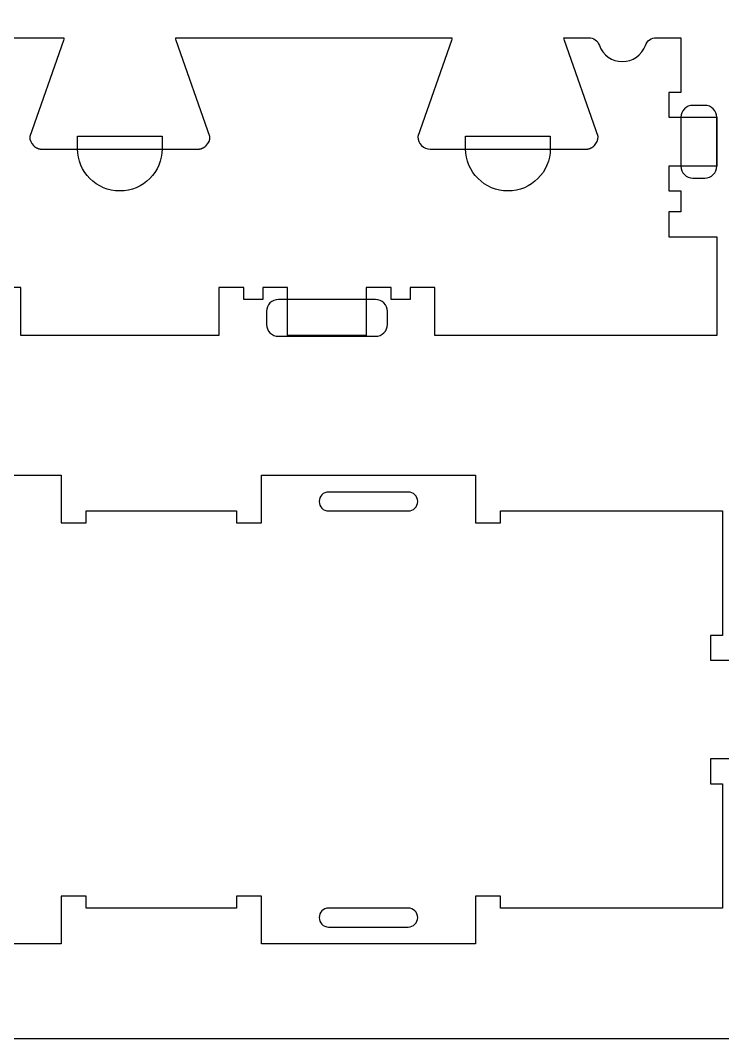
# Model space of a CAD drawing. Extents: x 0 to 4485, y 0 to 8771.
# Drawn here: x 1236 to 1589, y 3763 to 4274 of the extents above; entities that cross this region are included whole.
import ezdxf

# ---------------------------------------------------------------- set-up
doc = ezdxf.new("R2010")
doc.units = 0
for name, color, linetype in [('0_SHEET_SPRUCEPLY_2440X122', 1, 'CONTINUOUS'), ('3_ANYTOOL_CUTTHROUGH_INSID', 4, 'CONTINUOUS'), ('4_ANYTOOL_CUTTHROUGH_OUTSI', 5, 'CONTINUOUS'), ('5_ANYTOOL_HALF_MILL_9MM_IN', 3, 'CONTINUOUS')]:
    doc.layers.add(name, color=color, linetype=linetype)

msp = doc.modelspace()

# ---------------------------------------------------------------- linework, layer by layer
at = {"layer": '0_SHEET_SPRUCEPLY_2440X122'}
msp.add_lwpolyline([(371.7, 4982.59), (371.7, 3762.59), (2811.7, 3762.59), (2811.7, 4982.59)], close=True, dxfattribs=at)
at = {"layer": '3_ANYTOOL_CUTTHROUGH_INSID', "color": 4}
for points in [[(1431.11, 4027.64, 1), (1431.11, 4037.14), (1391.11, 4037.14, 1), (1391.11, 4027.64)], [(1431.11, 3828.14), (1391.11, 3828.14, 1), (1391.11, 3818.64), (1431.11, 3818.64, 1)]]:
    msp.add_lwpolyline(points, format="xyb", close=True, dxfattribs=at)
at = {"layer": '4_ANYTOOL_CUTTHROUGH_OUTSI', "color": 5}
msp.add_lwpolyline([(1119.47, 4265.35), (1258.16, 4265.35, -0.061485), (1257.93, 4263.96), (1241.03, 4215.68), (1241.02, 4215.64), (1241.02, 4215.6), (1241.02, 4215.6, 0.198912), (1242.85, 4211.18), (1242.96, 4211.07), (1243.07, 4210.97), (1243.18, 4210.87), (1243.29, 4210.77), (1243.41, 4210.68), (1243.53, 4210.58), (1243.66, 4210.49), (1243.79, 4210.41), (1243.91, 4210.32), (1244.05, 4210.24), (1244.18, 4210.16), (1244.31, 4210.09), (1244.45, 4210.02), (1244.59, 4209.95), (1244.73, 4209.88), (1244.88, 4209.82), (1245.02, 4209.76), (1245.17, 4209.71), (1245.31, 4209.66), (1245.46, 4209.61), (1245.61, 4209.57), (1245.76, 4209.53), (1245.91, 4209.5), (1246.06, 4209.46), (1246.21, 4209.44), (1246.36, 4209.41), (1246.51, 4209.39), (1246.67, 4209.38), (1246.82, 4209.36), (1246.97, 4209.35), (1247.12, 4209.35), (1247.27, 4209.35), (1325.27, 4209.35), (1325.42, 4209.35), (1325.57, 4209.35), (1325.72, 4209.36), (1325.87, 4209.38), (1326.02, 4209.39), (1326.17, 4209.41), (1326.32, 4209.44), (1326.48, 4209.46), (1326.63, 4209.5), (1326.78, 4209.53), (1326.93, 4209.57), (1327.07, 4209.61), (1327.22, 4209.66), (1327.37, 4209.71), (1327.52, 4209.76), (1327.66, 4209.82), (1327.8, 4209.88), (1327.94, 4209.95), (1328.08, 4210.02), (1328.22, 4210.09), (1328.36, 4210.16), (1328.49, 4210.24), (1328.62, 4210.32), (1328.75, 4210.41), (1328.88, 4210.49), (1329, 4210.58), (1329.12, 4210.68), (1329.24, 4210.77), (1329.36, 4210.87), (1329.47, 4210.97), (1329.58, 4211.07), (1329.69, 4211.18, 0.198912), (1331.52, 4215.6), (1331.52, 4215.64), (1331.5, 4215.68), (1314.61, 4263.96), (1314.61, 4263.96, -0.061485), (1314.37, 4265.35), (1453.06, 4265.35, -0.061485), (1452.83, 4263.96), (1435.93, 4215.68), (1435.92, 4215.64), (1435.92, 4215.6), (1435.92, 4215.6, 0.414214), (1442.17, 4209.35), (1520.17, 4209.35), (1520.32, 4209.35), (1520.47, 4209.35), (1520.62, 4209.36), (1520.77, 4209.38), (1520.92, 4209.39), (1521.07, 4209.41), (1521.22, 4209.44), (1521.38, 4209.46), (1521.53, 4209.5), (1521.68, 4209.53), (1521.83, 4209.57), (1521.97, 4209.61), (1522.12, 4209.66), (1522.27, 4209.71), (1522.42, 4209.76), (1522.56, 4209.82), (1522.7, 4209.88), (1522.84, 4209.95), (1522.98, 4210.02), (1523.12, 4210.09), (1523.26, 4210.16), (1523.39, 4210.24), (1523.52, 4210.32), (1523.65, 4210.41), (1523.78, 4210.49), (1523.9, 4210.58), (1524.02, 4210.68), (1524.14, 4210.77), (1524.26, 4210.87), (1524.37, 4210.97), (1524.48, 4211.07), (1524.59, 4211.18, 0.198912), (1526.42, 4215.6), (1526.42, 4215.64), (1526.4, 4215.68), (1509.51, 4263.96), (1509.51, 4263.96, -0.061485), (1509.27, 4265.35), (1521.67, 4265.35, -0.317837), (1527.09, 4261.51, 0.707107), (1550.19, 4261.51, -0.317837), (1555.61, 4265.35), (1568.02, 4265.35), (1568.02, 4237.85), (1562.02, 4237.85), (1562.02, 4225.35), (1586.02, 4225.35), (1586.02, 4200.85), (1562.02, 4200.85), (1562.02, 4188.35), (1568.02, 4188.35), (1568.02, 4177.85), (1562.02, 4177.85), (1562.02, 4165.6), (1562.02, 4165.35), (1586.02, 4165.35), (1586.02, 4115.85), (1444.52, 4115.85), (1444.52, 4139.6), (1444.52, 4139.85), (1432.02, 4139.85), (1432.02, 4133.85), (1422.52, 4133.85), (1422.52, 4139.85), (1410.02, 4139.85), (1410.02, 4139.6), (1410.02, 4115.85), (1370.52, 4115.85), (1370.52, 4139.6), (1370.52, 4139.85), (1358.02, 4139.85), (1358.02, 4133.85), (1348.52, 4133.85), (1348.52, 4139.85), (1336.02, 4139.85), (1336.02, 4139.6), (1336.02, 4115.85), (1236.52, 4115.85), (1236.52, 4139.6), (1236.52, 4139.85), (1224.02, 4139.85)], format="xyb", dxfattribs=at)
for points in [[(1149.36, 4045.64), (1256.86, 4045.64), (1256.86, 4021.64), (1269.36, 4021.64), (1269.36, 4027.64), (1344.86, 4027.64), (1344.86, 4021.64), (1357.36, 4021.64), (1357.36, 4045.64), (1464.86, 4045.64), (1464.86, 4021.64), (1477.36, 4021.64), (1477.36, 4027.64), (1588.86, 4027.64), (1588.86, 3965.14), (1582.86, 3965.14), (1582.86, 3952.64), (1606.86, 3952.64)], [(1606.86, 3903.14), (1582.86, 3903.14), (1582.86, 3890.64), (1588.86, 3890.64), (1588.86, 3828.14), (1477.36, 3828.14), (1477.36, 3834.14), (1464.86, 3834.14), (1464.86, 3810.14), (1357.36, 3810.14), (1357.36, 3834.14), (1344.86, 3834.14), (1344.86, 3828.14), (1269.36, 3828.14), (1269.36, 3834.14), (1256.86, 3834.14), (1256.86, 3810.14), (1149.36, 3810.14)]]:
    msp.add_lwpolyline(points, dxfattribs=at)
at = {"layer": '5_ANYTOOL_HALF_MILL_9MM_IN'}
for points in [[(1574.02, 4231.35, 0.414214), (1568.02, 4225.35), (1568.02, 4200.85, 0.414214), (1574.02, 4194.85), (1580.02, 4194.85, 0.414214), (1586.02, 4200.85), (1586.02, 4225.35, 0.414214), (1580.02, 4231.35)], [(1307.52, 4209.6, -1), (1265.02, 4209.6), (1265.02, 4209.85), (1265.02, 4215.85), (1307.52, 4215.85), (1307.52, 4209.85), (1307.52, 4209.6)], [(1502.42, 4209.6, -1), (1459.92, 4209.6), (1459.92, 4209.85), (1459.92, 4215.85), (1502.42, 4215.85), (1502.42, 4209.85), (1502.42, 4209.6)], [(1365.89, 4133.85, 0.414214), (1359.89, 4127.85), (1359.89, 4121.35, 0.414214), (1365.89, 4115.35), (1414.64, 4115.35, 0.414214), (1420.64, 4121.35), (1420.64, 4127.85, 0.414214), (1414.64, 4133.85)]]:
    msp.add_lwpolyline(points, format="xyb", close=True, dxfattribs=at)

doc.saveas('drawing.dxf')
